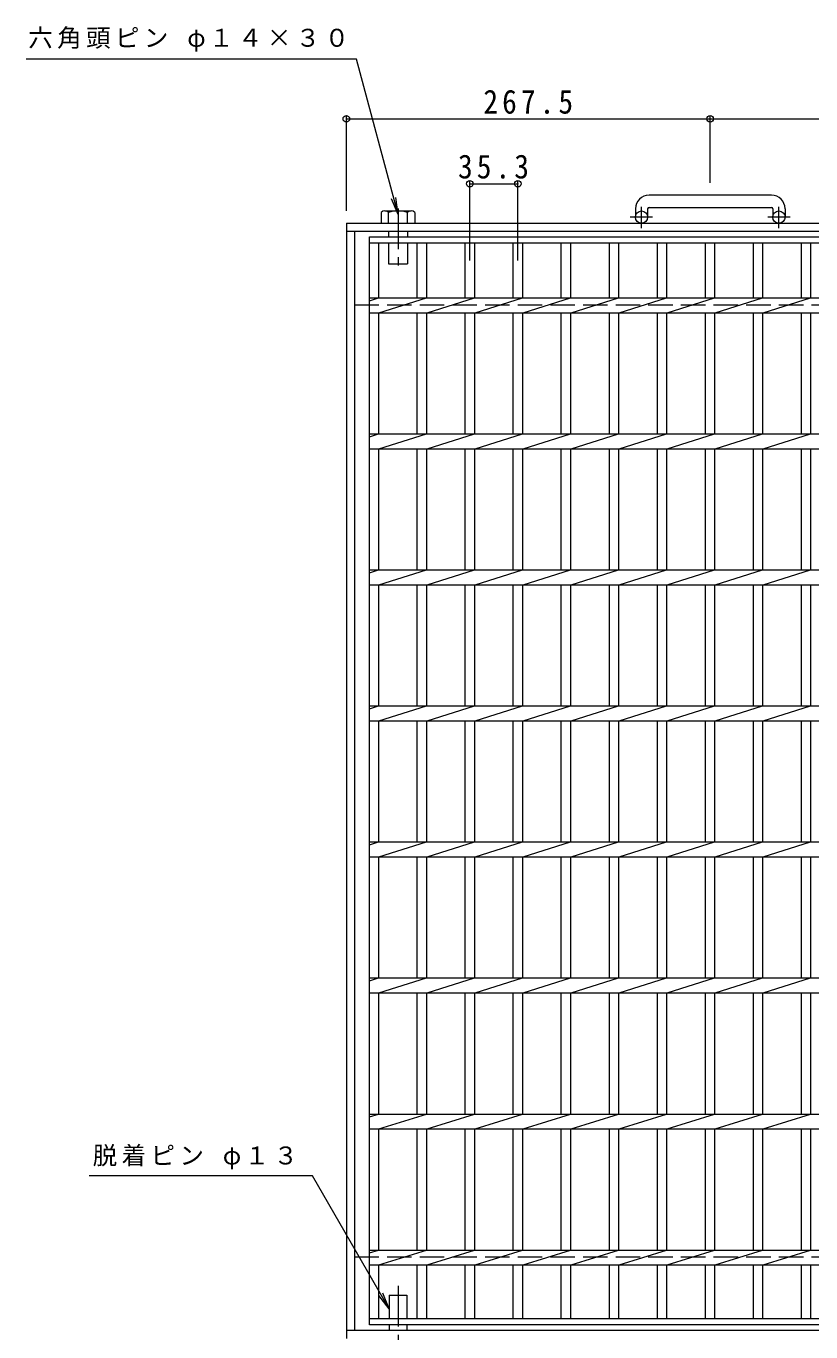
# Model space of a CAD drawing. Units: millimetres, scale not verified. Extents: x -1081 to 1060, y -823 to 812.
# Drawn here: x -1081 to -504, y -223 to 738 of the extents above; entities that cross this region are included whole.
import ezdxf

# ---------------------------------------------------------------- set-up
doc = ezdxf.new("R2010")
doc.units = ezdxf.units.MM
doc.header["$LTSCALE"] = 6
doc.header["$PDMODE"] = 32
doc.header["$PDSIZE"] = 4.8
doc.linetypes.add('CHAIN1', pattern=[8, 5, -1, 1, -1])
doc.linetypes.add('DASHED3', pattern=[4, 3, -1])
for name, color, linetype, lineweight in [('A-1', 2, 'Continuous', 9), ('A-2', 3, 'Continuous', 9), ('A-4', 7, 'Continuous', 9), ('A-5', 7, 'Continuous', 9), ('A-9', 4, 'Continuous', 9)]:
    doc.layers.add(name, color=color, linetype=linetype, lineweight=lineweight)
doc.styles.add('ＭＳ ゴシック', font='')
doc.styles.get('ＭＳ ゴシック').set_extended_font_data('MS Gothic')

msp = doc.modelspace()

# ---------------------------------------------------------------- linework, layer by layer
at = {"layer": 'A-1'}
for p, q in [((-533.443, 613.231), (-623.443, 613.231)), ((-633.443, 603.231), (-633.443, 597.131)), ((-624.443, 603.231), (-624.443, 597.131)), ((-623.443, 604.231), (-533.442, 604.231)), ((-532.443, 603.231), (-532.443, 597.131)), ((-523.443, 603.231), (-523.443, 597.131)), ((-845.943, 592.631), (-310.943, 592.631)), ((-845.943, 592.631), (-845.943, -227.369)), ((-845.943, 586.631), (-310.943, 586.631)), ((-839.942, 586.631), (-839.942, -221.369)), ((-845.943, -221.369), (-310.943, -221.369))]:
    msp.add_line(p, q, dxfattribs=at)
at = {"layer": 'A-1', "linetype": 'CHAIN1'}
for p, q in [((-620.78, 597.131), (-637.187, 597.131)), ((-628.943, 589.024), (-628.943, 604.621)), ((-519.78, 597.131), (-536.187, 597.131)), ((-527.942, 589.024), (-527.942, 604.621))]:
    msp.add_line(p, q, dxfattribs=at)
at = {"layer": 'A-1', "linetype": 'DASHED3'}
for p, q in [((-839.942, 532.631), (-316.943, 532.631)), ((-839.942, -167.369), (-316.943, -167.369))]:
    msp.add_line(p, q, dxfattribs=at)
at = {"layer": 'A-1'}
for centre in [(-628.943, 597.131), (-527.943, 597.131)]:
    msp.add_circle(centre, 4.5, dxfattribs=at)
for centre, radius, start, end in [((-623.443, 603.231), 10, 90, 180), ((-533.443, 603.231), 10, 0, 90), ((-623.443, 603.231), 1, 90, 180), ((-533.442, 603.231), 1, 0, 90)]:
    msp.add_arc(centre, radius, start, end, dxfattribs=at)
at = {"layer": 'A-2'}
for p, q in [((-828.942, 582.631), (-327.942, 582.631)), ((-828.942, -217.369), (-828.942, 582.631)), ((-828.942, 578.131), (-327.942, 578.131)), ((-821.942, 537.631), (-821.942, 578.131)), ((-794.042, 578.131), (-794.042, 537.631)), ((-787.042, 578.131), (-787.042, 537.631)), ((-758.742, 578.131), (-758.742, 537.631)), ((-751.742, 578.131), (-751.742, 537.631)), ((-723.442, 578.131), (-723.442, 537.631)), ((-716.442, 578.131), (-716.442, 537.631)), ((-688.142, 578.131), (-688.142, 537.631)), ((-681.142, 578.131), (-681.142, 537.631)), ((-652.842, 578.131), (-652.842, 537.631)), ((-645.842, 578.131), (-645.842, 537.631)), ((-617.542, 578.131), (-617.542, 537.631)), ((-610.542, 578.131), (-610.542, 537.631)), ((-582.242, 578.131), (-582.242, 537.631)), ((-575.242, 578.131), (-575.242, 537.631)), ((-546.942, 578.131), (-546.942, 537.631)), ((-539.942, 578.131), (-539.942, 537.631)), ((-511.643, 578.131), (-511.643, 537.631)), ((-504.643, 578.131), (-504.643, 537.631)), ((-828.942, 535.551), (-822.342, 537.631)), ((-828.942, 537.631), (-327.942, 537.631)), ((-821.942, 526.632), (-787.042, 537.631)), ((-786.642, 526.632), (-751.742, 537.631)), ((-751.342, 526.632), (-716.442, 537.631)), ((-716.042, 526.632), (-681.142, 537.631)), ((-680.742, 526.632), (-645.842, 537.631)), ((-645.442, 526.632), (-610.542, 537.631)), ((-610.142, 526.632), (-575.242, 537.631)), ((-574.842, 526.632), (-539.942, 537.631)), ((-539.542, 526.632), (-504.643, 537.631)), ((-828.942, 526.632), (-327.942, 526.632)), ((-821.942, 437.631), (-821.942, 526.632)), ((-794.042, 526.632), (-794.042, 437.631)), ((-787.042, 526.632), (-787.042, 437.631)), ((-758.742, 526.632), (-758.742, 437.631)), ((-751.742, 526.632), (-751.742, 437.631)), ((-723.442, 526.632), (-723.442, 437.631)), ((-716.442, 526.632), (-716.442, 437.631)), ((-688.142, 526.632), (-688.142, 437.631)), ((-681.142, 526.632), (-681.142, 437.631)), ((-652.842, 526.632), (-652.842, 437.631)), ((-645.842, 526.632), (-645.842, 437.631)), ((-617.542, 526.632), (-617.542, 437.631)), ((-610.542, 526.632), (-610.542, 437.631)), ((-582.242, 526.632), (-582.242, 437.631)), ((-575.242, 526.632), (-575.242, 437.631)), ((-546.942, 526.632), (-546.942, 437.631)), ((-539.942, 526.632), (-539.942, 437.631)), ((-511.643, 526.632), (-511.643, 437.631)), ((-504.643, 526.632), (-504.643, 437.631)), ((-828.942, 435.551), (-822.342, 437.631)), ((-828.942, 437.631), (-327.942, 437.631)), ((-821.942, 426.632), (-787.042, 437.631)), ((-786.642, 426.632), (-751.742, 437.631)), ((-751.342, 426.632), (-716.442, 437.631)), ((-716.042, 426.632), (-681.142, 437.631)), ((-680.742, 426.632), (-645.842, 437.631)), ((-645.442, 426.632), (-610.542, 437.631)), ((-610.142, 426.632), (-575.242, 437.631)), ((-574.842, 426.632), (-539.942, 437.631)), ((-539.542, 426.632), (-504.643, 437.631)), ((-828.942, 426.632), (-327.942, 426.632)), ((-821.942, 337.631), (-821.942, 426.632)), ((-794.042, 426.632), (-794.042, 337.631)), ((-787.042, 426.632), (-787.042, 337.631)), ((-758.742, 426.632), (-758.742, 337.631)), ((-751.742, 426.632), (-751.742, 337.631)), ((-723.442, 426.632), (-723.442, 337.631)), ((-716.442, 426.632), (-716.442, 337.631)), ((-688.142, 426.632), (-688.142, 337.631)), ((-681.142, 426.632), (-681.142, 337.631)), ((-652.842, 426.632), (-652.842, 337.631)), ((-645.842, 426.632), (-645.842, 337.631)), ((-617.542, 426.632), (-617.542, 337.631)), ((-610.542, 426.632), (-610.542, 337.631)), ((-582.242, 426.632), (-582.242, 337.631)), ((-575.242, 426.632), (-575.242, 337.631)), ((-546.942, 426.632), (-546.942, 337.631)), ((-539.942, 426.632), (-539.942, 337.631)), ((-511.643, 426.632), (-511.643, 337.631)), ((-504.643, 426.632), (-504.643, 337.631)), ((-828.942, 335.551), (-822.342, 337.631)), ((-828.942, 337.631), (-327.942, 337.631)), ((-821.942, 326.632), (-787.042, 337.631)), ((-786.642, 326.632), (-751.742, 337.631)), ((-751.342, 326.632), (-716.442, 337.631)), ((-716.042, 326.632), (-681.142, 337.631)), ((-680.742, 326.632), (-645.842, 337.631)), ((-645.442, 326.632), (-610.542, 337.631)), ((-610.142, 326.632), (-575.242, 337.631)), ((-574.842, 326.632), (-539.942, 337.631)), ((-539.542, 326.632), (-504.643, 337.631)), ((-828.942, 326.632), (-327.942, 326.632)), ((-821.942, 237.631), (-821.942, 326.632)), ((-794.042, 326.632), (-794.042, 237.631)), ((-787.042, 326.632), (-787.042, 237.631)), ((-758.742, 326.632), (-758.742, 237.631)), ((-751.742, 326.632), (-751.742, 237.631)), ((-723.442, 326.632), (-723.442, 237.631)), ((-716.442, 326.632), (-716.442, 237.631)), ((-688.142, 326.632), (-688.142, 237.631)), ((-681.142, 326.632), (-681.142, 237.631)), ((-652.842, 326.632), (-652.842, 237.631)), ((-645.842, 326.632), (-645.842, 237.631)), ((-617.542, 326.632), (-617.542, 237.631)), ((-610.542, 326.632), (-610.542, 237.631)), ((-582.242, 326.632), (-582.242, 237.631)), ((-575.242, 326.632), (-575.242, 237.631)), ((-546.942, 326.632), (-546.942, 237.631)), ((-539.942, 326.632), (-539.942, 237.631)), ((-511.643, 326.632), (-511.643, 237.631)), ((-504.643, 326.632), (-504.643, 237.631)), ((-828.942, 235.551), (-822.342, 237.631)), ((-828.942, 237.631), (-327.942, 237.631)), ((-821.942, 226.632), (-787.042, 237.631)), ((-786.642, 226.632), (-751.742, 237.631)), ((-751.342, 226.632), (-716.442, 237.631)), ((-716.042, 226.632), (-681.142, 237.631)), ((-680.742, 226.632), (-645.842, 237.631)), ((-645.442, 226.632), (-610.542, 237.631)), ((-610.142, 226.632), (-575.242, 237.631)), ((-574.842, 226.632), (-539.942, 237.631)), ((-539.542, 226.632), (-504.643, 237.631)), ((-828.942, 226.632), (-327.942, 226.632)), ((-821.942, 137.631), (-821.942, 226.632)), ((-794.042, 226.632), (-794.042, 137.631)), ((-787.042, 226.632), (-787.042, 137.631)), ((-758.742, 226.632), (-758.742, 137.631)), ((-751.742, 226.632), (-751.742, 137.631)), ((-723.442, 226.632), (-723.442, 137.631)), ((-716.442, 226.632), (-716.442, 137.631)), ((-688.142, 226.632), (-688.142, 137.631)), ((-681.142, 226.632), (-681.142, 137.631)), ((-652.842, 226.632), (-652.842, 137.631)), ((-645.842, 226.632), (-645.842, 137.631)), ((-617.542, 226.632), (-617.542, 137.631)), ((-610.542, 226.632), (-610.542, 137.631)), ((-582.242, 226.632), (-582.242, 137.631)), ((-575.242, 226.632), (-575.242, 137.631)), ((-546.942, 226.632), (-546.942, 137.631)), ((-539.942, 226.632), (-539.942, 137.631)), ((-511.643, 226.632), (-511.643, 137.631)), ((-504.643, 226.632), (-504.643, 137.631)), ((-828.942, 135.551), (-822.342, 137.631)), ((-828.942, 137.631), (-327.942, 137.631)), ((-821.942, 126.632), (-787.042, 137.631)), ((-786.642, 126.632), (-751.742, 137.631)), ((-751.342, 126.632), (-716.442, 137.631)), ((-716.042, 126.632), (-681.142, 137.631)), ((-680.742, 126.632), (-645.842, 137.631)), ((-645.442, 126.632), (-610.542, 137.631)), ((-610.142, 126.632), (-575.242, 137.631)), ((-574.842, 126.632), (-539.942, 137.631)), ((-539.542, 126.632), (-504.643, 137.631)), ((-828.942, 126.632), (-327.942, 126.632)), ((-821.942, 37.631), (-821.942, 126.632)), ((-794.042, 126.632), (-794.042, 37.631)), ((-787.042, 126.632), (-787.042, 37.631)), ((-758.742, 126.632), (-758.742, 37.631)), ((-751.742, 126.632), (-751.742, 37.631)), ((-723.442, 126.632), (-723.442, 37.631)), ((-716.442, 126.632), (-716.442, 37.631)), ((-688.142, 126.632), (-688.142, 37.631)), ((-681.142, 126.632), (-681.142, 37.631)), ((-652.842, 126.632), (-652.842, 37.631)), ((-645.842, 126.632), (-645.842, 37.631)), ((-617.542, 126.632), (-617.542, 37.631)), ((-610.542, 126.632), (-610.542, 37.631)), ((-582.242, 126.632), (-582.242, 37.631)), ((-575.242, 126.632), (-575.242, 37.631)), ((-546.942, 126.632), (-546.942, 37.631)), ((-539.942, 126.632), (-539.942, 37.631)), ((-511.643, 126.632), (-511.643, 37.631)), ((-504.643, 126.632), (-504.643, 37.631)), ((-828.942, 35.551), (-822.342, 37.631)), ((-828.942, 37.631), (-327.942, 37.631)), ((-821.942, 26.632), (-787.042, 37.631)), ((-786.642, 26.632), (-751.742, 37.631)), ((-751.342, 26.632), (-716.442, 37.631)), ((-716.042, 26.632), (-681.142, 37.631)), ((-680.742, 26.632), (-645.842, 37.631)), ((-645.442, 26.632), (-610.542, 37.631)), ((-610.142, 26.632), (-575.242, 37.631)), ((-574.842, 26.632), (-539.942, 37.631)), ((-539.542, 26.632), (-504.643, 37.631)), ((-828.942, 26.632), (-327.942, 26.632)), ((-821.942, -62.369), (-821.942, 26.632)), ((-794.042, 26.632), (-794.042, -62.369)), ((-787.042, 26.632), (-787.042, -62.369)), ((-758.742, 26.632), (-758.742, -62.369)), ((-751.742, 26.632), (-751.742, -62.369)), ((-723.442, 26.632), (-723.442, -62.369)), ((-716.442, 26.632), (-716.442, -62.369)), ((-688.142, 26.632), (-688.142, -62.369)), ((-681.142, 26.632), (-681.142, -62.369)), ((-652.842, 26.632), (-652.842, -62.369)), ((-645.842, 26.632), (-645.842, -62.369)), ((-617.542, 26.632), (-617.542, -62.369)), ((-610.542, 26.632), (-610.542, -62.369)), ((-582.242, 26.632), (-582.242, -62.369)), ((-575.242, 26.632), (-575.242, -62.369)), ((-546.942, 26.632), (-546.942, -62.369)), ((-539.942, 26.632), (-539.942, -62.369)), ((-511.643, 26.632), (-511.643, -62.369)), ((-504.643, 26.632), (-504.643, -62.369)), ((-828.942, -64.449), (-822.342, -62.369)), ((-828.942, -62.369), (-327.942, -62.369)), ((-821.942, -73.368), (-787.042, -62.369)), ((-786.642, -73.368), (-751.742, -62.369)), ((-751.342, -73.368), (-716.442, -62.369)), ((-716.042, -73.368), (-681.142, -62.369)), ((-680.742, -73.368), (-645.842, -62.369)), ((-645.442, -73.368), (-610.542, -62.369)), ((-610.142, -73.368), (-575.242, -62.369)), ((-574.842, -73.368), (-539.942, -62.369)), ((-539.542, -73.368), (-504.643, -62.369)), ((-828.942, -73.368), (-327.942, -73.368)), ((-821.942, -162.369), (-821.942, -73.368)), ((-794.042, -73.368), (-794.042, -162.369)), ((-787.042, -73.368), (-787.042, -162.369)), ((-758.742, -73.368), (-758.742, -162.369)), ((-751.742, -73.368), (-751.742, -162.369)), ((-723.442, -73.368), (-723.442, -162.369)), ((-716.442, -73.368), (-716.442, -162.369)), ((-688.142, -73.368), (-688.142, -162.369)), ((-681.142, -73.368), (-681.142, -162.369)), ((-652.842, -73.368), (-652.842, -162.369)), ((-645.842, -73.368), (-645.842, -162.369)), ((-617.542, -73.368), (-617.542, -162.369)), ((-610.542, -73.368), (-610.542, -162.369)), ((-582.242, -73.368), (-582.242, -162.369)), ((-575.242, -73.368), (-575.242, -162.369)), ((-546.942, -73.368), (-546.942, -162.369)), ((-539.942, -73.368), (-539.942, -162.369)), ((-511.643, -73.368), (-511.643, -162.369)), ((-504.643, -73.368), (-504.643, -162.369)), ((-828.942, -164.449), (-822.342, -162.369)), ((-828.942, -162.369), (-327.942, -162.369)), ((-821.942, -173.368), (-787.042, -162.369)), ((-786.642, -173.368), (-751.742, -162.369)), ((-751.342, -173.368), (-716.442, -162.369)), ((-716.042, -173.368), (-681.142, -162.369)), ((-680.742, -173.368), (-645.842, -162.369)), ((-645.442, -173.368), (-610.542, -162.369)), ((-610.142, -173.368), (-575.242, -162.369)), ((-574.842, -173.368), (-539.942, -162.369)), ((-539.542, -173.368), (-504.643, -162.369)), ((-828.942, -173.369), (-327.942, -173.369)), ((-821.942, -212.869), (-821.942, -173.369)), ((-794.042, -173.369), (-794.042, -212.869)), ((-787.042, -173.369), (-787.042, -212.869)), ((-758.742, -173.369), (-758.742, -212.869)), ((-751.742, -173.369), (-751.742, -212.869)), ((-723.442, -173.369), (-723.442, -212.869)), ((-716.442, -173.369), (-716.442, -212.869)), ((-688.142, -173.369), (-688.142, -212.869)), ((-681.142, -173.369), (-681.142, -212.869)), ((-652.842, -173.369), (-652.842, -212.869)), ((-645.842, -173.369), (-645.842, -212.869)), ((-617.542, -173.369), (-617.542, -212.869)), ((-610.542, -173.369), (-610.542, -212.869)), ((-582.242, -173.369), (-582.242, -212.869)), ((-575.242, -173.369), (-575.242, -212.869)), ((-546.942, -173.369), (-546.942, -212.869)), ((-539.942, -173.369), (-539.942, -212.869)), ((-511.643, -173.369), (-511.643, -212.869)), ((-504.643, -173.369), (-504.643, -212.869)), ((-327.942, -212.869), (-828.942, -212.869))]:
    msp.add_line(p, q, dxfattribs=at)
msp.add_lwpolyline([(-327.942, 582.631), (-327.942, -217.369), (-828.942, -217.369)], dxfattribs=at)
at = {"layer": 'A-4'}
for p, q in [((-845.943, 601.631), (-845.943, 671.076)), ((-845.943, 669.276), (-684.443, 669.276)), ((-684.443, 669.276), (-310.943, 669.276)), ((-578.443, 622.231), (-578.443, 671.076)), ((-755.242, 565.208), (-755.242, 623.42)), ((-755.242, 621.62), (-719.942, 621.62)), ((-719.942, 565.208), (-719.942, 623.42))]:
    msp.add_line(p, q, dxfattribs=at)
for p in [(-845.943, 669.276), (-578.443, 669.276), (-755.242, 621.62), (-719.942, 621.62)]:
    msp.add_point(p, dxfattribs=at)
at = {"layer": 'A-5'}
for p, q in [((-838.542, 713.231), (-1081.348, 713.231)), ((-807.942, 599.031), (-838.542, 713.231)), ((-807.942, 599.031), (-812.726, 610.58)), ((-807.942, 599.031), (-809.574, 611.424)), ((-870.942, -107.813), (-1034.91, -107.813)), ((-814.443, -205.674), (-870.942, -107.813)), ((-814.443, -205.674), (-822.052, -195.757)), ((-814.443, -205.674), (-819.226, -194.125))]:
    msp.add_line(p, q, dxfattribs=at)
at = {"layer": 'A-9'}
for p, q in [((-817.662, 601.592), (-798.223, 601.592)), ((-814.942, 592.631), (-814.942, 600.551)), ((-800.942, 592.631), (-800.942, 600.551)), ((-795.504, 600.551), (-795.504, 592.631)), ((-814.942, 586.631), (-814.942, 582.631)), ((-800.942, 586.631), (-800.942, 582.631)), ((-814.942, 578.131), (-814.942, 562.631)), ((-800.942, 578.131), (-800.942, 562.631)), ((-814.942, 562.631), (-800.942, 562.631)), ((-814.443, -195.672), (-801.443, -195.672)), ((-814.443, -195.672), (-814.443, -212.869)), ((-801.443, -195.672), (-801.443, -212.869)), ((-814.443, -217.369), (-814.443, -221.369)), ((-801.443, -217.369), (-801.443, -221.369))]:
    msp.add_line(p, q, dxfattribs=at)
at = {"layer": 'A-9', "linetype": 'CHAIN1'}
for p, q in [((-807.942, 603.527), (-807.942, 557.17)), ((-807.942, -188.666), (-807.942, -261.861))]:
    msp.add_line(p, q, dxfattribs=at)
at = {"layer": 'A-9'}
msp.add_lwpolyline([(-820.381, 600.551), (-820.381, 592.631), (-795.504, 592.631)], dxfattribs=at)
for centre, radius, start, end in [((-817.662, 597.518), 4.074, 48.12389, 131.8763), ((-807.942, 577.525), 24.066, 73.09029, 106.90971), ((-798.223, 597.518), 4.074, 48.1237, 131.87611)]:
    msp.add_arc(centre, radius, start, end, dxfattribs=at)

# ---------------------------------------------------------------- texts
at = {"layer": 'A-4', "color": 2, "char_height": 17.6, "attachment_point": 7, "style": 'ＭＳ ゴシック'}
for s, insert in [('\\T1.28;\\W0.9;267.5', (-745.193, 672.875)), ('\\T1.28;\\W0.9;35.3', (-763.842, 625.22))]:
    msp.add_mtext(s, dxfattribs=dict(at, insert=insert))
at = {"layer": 'A-5', "char_height": 13.2, "attachment_point": 7, "style": 'ＭＳ ゴシック'}
for s, insert in [('\\T1.18;六角頭ピン\\~φ１４×３０', (-1079.77, 718.735)), ('\\T1.18;脱着ピン\\~φ１３', (-1032.388, -103.057))]:
    msp.add_mtext(s, dxfattribs=dict(at, insert=insert))

doc.saveas('drawing.dxf')
